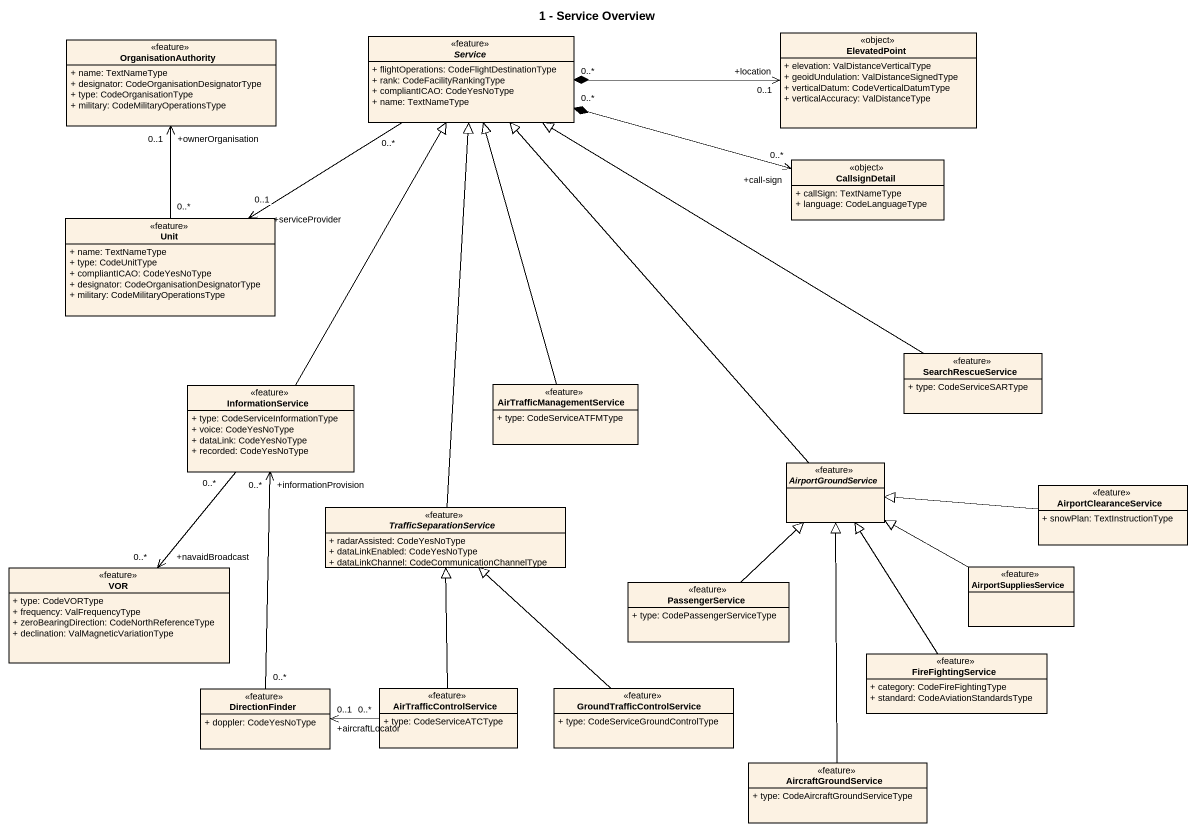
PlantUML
@startuml
title 1 - Service Overview
hide circle
hide empty members
skinparam classAttributeIconSize 0
class ElevatedPoint <<object>> {
  + elevation: ValDistanceVerticalType
  + geoidUndulation: ValDistanceSignedType
  + verticalDatum: CodeVerticalDatumType
  + verticalAccuracy: ValDistanceType
}
class OrganisationAuthority <<feature>> {
  + name: TextNameType
  + designator: CodeOrganisationDesignatorType
  + type: CodeOrganisationType
  + military: CodeMilitaryOperationsType
}
abstract class Service <<feature>> {
  + flightOperations: CodeFlightDestinationType
  + rank: CodeFacilityRankingType
  + compliantICAO: CodeYesNoType
  + name: TextNameType
}
class CallsignDetail <<object>> {
  + callSign: TextNameType
  + language: CodeLanguageType
}
class Unit <<feature>> {
  + name: TextNameType
  + type: CodeUnitType
  + compliantICAO: CodeYesNoType
  + designator: CodeOrganisationDesignatorType
  + military: CodeMilitaryOperationsType
}
class SearchRescueService <<feature>> {
  + type: CodeServiceSARType
}
class InformationService <<feature>> {
  + type: CodeServiceInformationType
  + voice: CodeYesNoType
  + dataLink: CodeYesNoType
  + recorded: CodeYesNoType
}
class AirTrafficManagementService <<feature>> {
  + type: CodeServiceATFMType
}
abstract class AirportGroundService <<feature>>
class AirportClearanceService <<feature>> {
  + snowPlan: TextInstructionType
}
abstract class TrafficSeparationService <<feature>> {
  + radarAssisted: CodeYesNoType
  + dataLinkEnabled: CodeYesNoType
  + dataLinkChannel: CodeCommunicationChannelType
}
class VOR <<feature>> {
  + type: CodeVORType
  + frequency: ValFrequencyType
  + zeroBearingDirection: CodeNorthReferenceType
  + declination: ValMagneticVariationType
}
class AirportSuppliesService <<feature>>
class PassengerService <<feature>> {
  + type: CodePassengerServiceType
}
class DirectionFinder <<feature>> {
  + doppler: CodeYesNoType
}
class AirTrafficControlService <<feature>> {
  + type: CodeServiceATCType
}
class GroundTrafficControlService <<feature>> {
  + type: CodeServiceGroundControlType
}
class FireFightingService <<feature>> {
  + category: CodeFireFightingType
  + standard: CodeAviationStandardsType
}
class AircraftGroundService <<feature>> {
  + type: CodeAircraftGroundServiceType
}
Service "0..*" *-right-> "+location\n0..1" ElevatedPoint
CallsignDetail "+call-sign\n0..*" <-left-* "0..*" Service
Unit "0..*" -up-> "+ownerOrganisation\n0..1" OrganisationAuthority
Unit "+serviceProvider\n0..1" <-up- "0..*" Service
SearchRescueService -up-|> Service
InformationService -up-|> Service
AirTrafficManagementService -up-|> Service
AirportGroundService -up-|> Service
AirportClearanceService -left-|> AirportGroundService
TrafficSeparationService -up-|> Service
VOR "+navaidBroadcast\n0..*" <-up- "0..*" InformationService
AirportSuppliesService -left-|> AirportGroundService
PassengerService -up-|> AirportGroundService
DirectionFinder "0..*" -up-> "+informationProvision\n0..*" InformationService
AirTrafficControlService -up-|> TrafficSeparationService
AirTrafficControlService "0..*" -left-> "+aircraftLocator\n0..1" DirectionFinder
GroundTrafficControlService -up-|> TrafficSeparationService
FireFightingService -up-|> AirportGroundService
AircraftGroundService -up-|> AirportGroundService
@enduml
